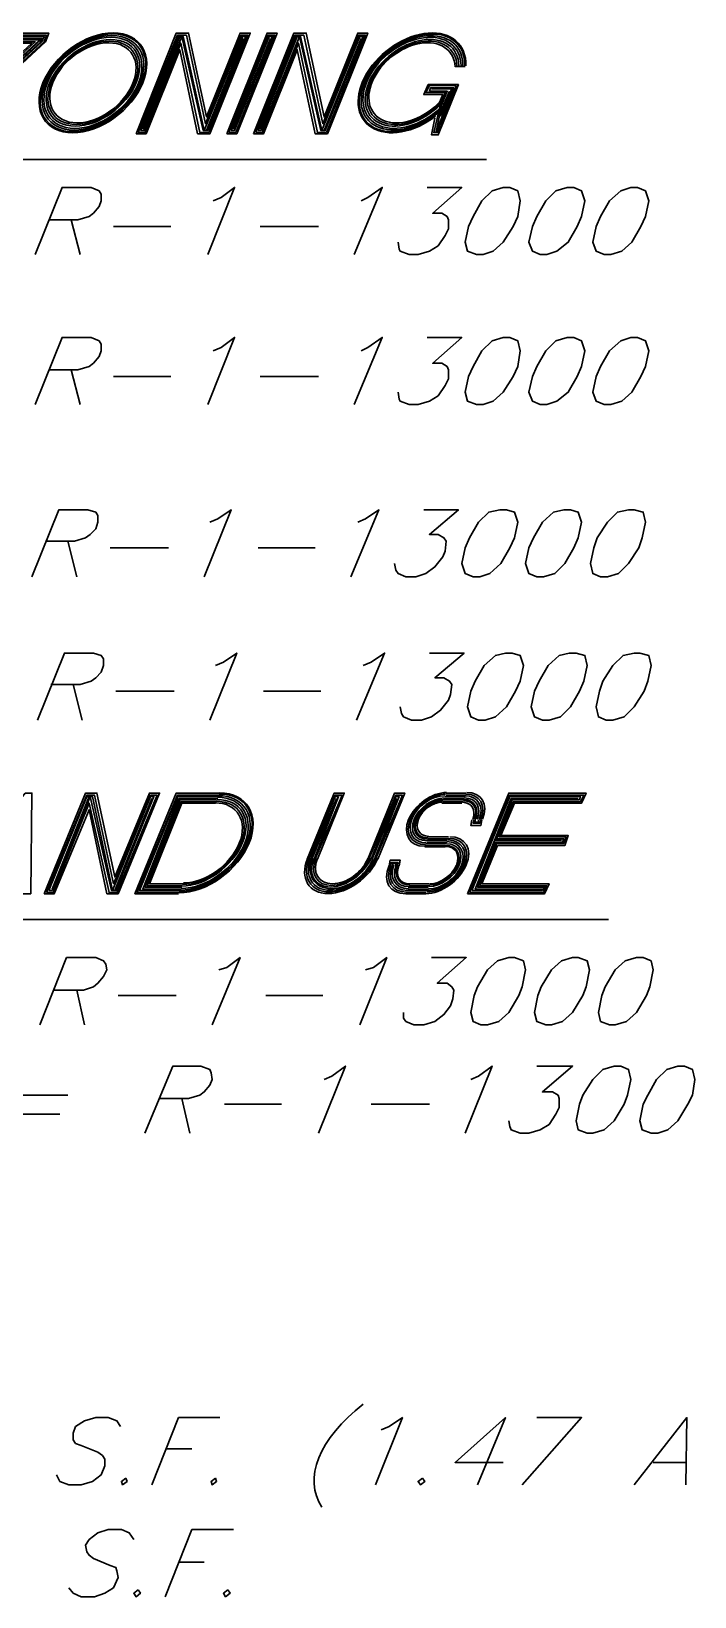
# Model space of a CAD drawing. Header units: feet. Extents: x 7 to 2308, y -319 to 1396.
# Drawn here: x 762 to 793.5, y 247.7 to 322.3 of the extents above; entities that cross this region are included whole.
import ezdxf

# ---------------------------------------------------------------- set-up
doc = ezdxf.new("R2010")
doc.units = ezdxf.units.FT
doc.header["$MEASUREMENT"] = 0
doc.layers.add('PDF_TBLKTXT', color=7, linetype='Continuous')

msp = doc.modelspace()

# ---------------------------------------------------------------- linework, layer by layer
at = {"layer": 'PDF_TBLKTXT', "lineweight": 30}
for points in [[(757.563, 317.38), (757.723, 317.753), (761.988, 321.698), (759.322, 321.698), (759.536, 322.178), (762.788, 322.178), (762.628, 321.751), (758.416, 317.859), (761.028, 317.859), (760.868, 317.38)], [(766.946, 317.38), (768.865, 322.178), (769.451, 322.178), (770.304, 318.179), (771.904, 322.178), (772.384, 322.178), (770.464, 317.38), (769.878, 317.38), (769.025, 321.378), (767.426, 317.38)], [(771.264, 317.38), (773.183, 322.178), (773.663, 322.178), (771.744, 317.38)], [(772.543, 317.38), (774.463, 322.178), (775.049, 322.178), (775.902, 318.179), (777.501, 322.178), (777.981, 322.178), (776.062, 317.38), (775.476, 317.38), (774.623, 321.378), (773.023, 317.38)], [(757.67, 317.433), (757.83, 317.753), (762.148, 321.751), (759.429, 321.751), (759.589, 322.071), (762.681, 322.071), (762.574, 321.751), (758.203, 317.753), (760.922, 317.753), (760.815, 317.433)], [(757.83, 317.54), (757.883, 317.753), (762.361, 321.858), (759.536, 321.858), (759.589, 322.018), (762.574, 322.018), (762.468, 321.751), (758.043, 317.7), (760.815, 317.7), (760.762, 317.54)], [(767.053, 317.433), (768.918, 322.071), (769.345, 322.071), (770.251, 317.859), (771.957, 322.071), (772.277, 322.071), (770.411, 317.433), (769.985, 317.433), (769.078, 321.698), (767.372, 317.433)], [(767.159, 317.54), (768.972, 322.018), (769.185, 322.018), (770.198, 317.54), (772.01, 322.018), (772.17, 322.018), (770.358, 317.54), (770.145, 317.54), (769.132, 322.018), (767.319, 317.54)], [(771.371, 317.433), (773.237, 322.071), (773.556, 322.071), (771.691, 317.433)], [(771.477, 317.54), (773.29, 322.018), (773.45, 322.018), (771.637, 317.54)], [(772.65, 317.433), (774.516, 322.071), (774.942, 322.071), (775.849, 317.859), (777.555, 322.071), (777.875, 322.071), (776.009, 317.433), (775.582, 317.433), (774.676, 321.698), (772.97, 317.433)], [(772.757, 317.54), (774.569, 322.018), (774.783, 322.018), (775.795, 317.54), (777.608, 322.018), (777.768, 322.018), (775.955, 317.54), (775.742, 317.54), (774.729, 322.018), (772.917, 317.54)], [(782.193, 319.672), (780.913, 319.672), (780.753, 319.352), (781.66, 319.352), (781.446, 318.766), (781.126, 317.433), (781.286, 317.433)], [(782.086, 319.565), (780.967, 319.565), (780.913, 319.405), (781.766, 319.405), (781.5, 318.766), (781.233, 317.486)], [(784.432, 314.821), (783.899, 314.661), (783.419, 314.181), (782.992, 313.435), (782.779, 312.955), (782.619, 312.209), (782.726, 311.782), (783.152, 311.622), (783.472, 311.622), (783.952, 311.782), (784.432, 312.209), (784.912, 312.955), (785.125, 313.435), (785.231, 314.181), (785.125, 314.661), (784.752, 314.821)], [(787.47, 314.821), (786.937, 314.661), (786.458, 314.181), (786.031, 313.435), (785.818, 312.955), (785.658, 312.209), (785.818, 311.782), (786.191, 311.622), (786.511, 311.622), (786.991, 311.782), (787.524, 312.209), (787.95, 312.955), (788.163, 313.435), (788.323, 314.181), (788.163, 314.661), (787.79, 314.821)], [(790.509, 314.821), (790.029, 314.661), (789.496, 314.181), (789.07, 313.435), (788.857, 312.955), (788.697, 312.209), (788.857, 311.782), (789.23, 311.622), (789.55, 311.622), (790.083, 311.782), (790.562, 312.209), (790.989, 312.955), (791.202, 313.435), (791.362, 314.181), (791.202, 314.661), (790.829, 314.821)], [(784.432, 307.677), (783.899, 307.517), (783.419, 307.037), (782.992, 306.291), (782.779, 305.811), (782.619, 305.065), (782.726, 304.638), (783.152, 304.479), (783.472, 304.479), (783.952, 304.638), (784.432, 305.065), (784.912, 305.811), (785.125, 306.291), (785.231, 307.037), (785.125, 307.517), (784.752, 307.677)], [(787.47, 307.677), (786.937, 307.517), (786.458, 307.037), (786.031, 306.291), (785.818, 305.811), (785.658, 305.065), (785.818, 304.638), (786.191, 304.479), (786.511, 304.479), (786.991, 304.638), (787.524, 305.065), (787.95, 305.811), (788.163, 306.291), (788.323, 307.037), (788.163, 307.517), (787.79, 307.677)], [(790.509, 307.677), (790.029, 307.517), (789.496, 307.037), (789.07, 306.291), (788.857, 305.811), (788.697, 305.065), (788.857, 304.638), (789.23, 304.479), (789.55, 304.479), (790.083, 304.638), (790.562, 305.065), (790.989, 305.811), (791.202, 306.291), (791.362, 307.037), (791.202, 307.517), (790.829, 307.677)], [(784.272, 299.467), (783.739, 299.361), (783.259, 298.881), (782.832, 298.135), (782.619, 297.655), (782.459, 296.908), (782.619, 296.429), (782.992, 296.269), (783.312, 296.269), (783.792, 296.429), (784.325, 296.908), (784.752, 297.655), (784.965, 298.135), (785.125, 298.881), (784.965, 299.361), (784.592, 299.467)], [(787.311, 299.467), (786.831, 299.361), (786.298, 298.881), (785.871, 298.135), (785.658, 297.655), (785.498, 296.908), (785.658, 296.429), (786.031, 296.269), (786.351, 296.269), (786.884, 296.429), (787.364, 296.908), (787.79, 297.655), (788.004, 298.135), (788.163, 298.881), (788.004, 299.361), (787.63, 299.467)], [(790.403, 299.467), (789.869, 299.361), (789.39, 298.881), (788.91, 298.135), (788.75, 297.655), (788.59, 296.908), (788.697, 296.429), (789.07, 296.269), (789.39, 296.269), (789.923, 296.429), (790.403, 296.908), (790.882, 297.655), (791.042, 298.135), (791.202, 298.881), (791.096, 299.361), (790.669, 299.467)], [(784.538, 292.644), (784.059, 292.537), (783.525, 292.057), (783.099, 291.311), (782.886, 290.831), (782.726, 290.085), (782.886, 289.605), (783.259, 289.445), (783.579, 289.445), (784.059, 289.605), (784.592, 290.085), (785.018, 290.831), (785.231, 291.311), (785.391, 292.057), (785.231, 292.537), (784.858, 292.644)], [(787.577, 292.644), (787.097, 292.537), (786.564, 292.057), (786.138, 291.311), (785.924, 290.831), (785.764, 290.085), (785.924, 289.605), (786.298, 289.445), (786.617, 289.445), (787.151, 289.605), (787.63, 290.085), (788.057, 290.831), (788.27, 291.311), (788.43, 292.057), (788.323, 292.537), (787.897, 292.644)], [(790.669, 292.644), (790.136, 292.537), (789.656, 292.057), (789.176, 291.311), (789.016, 290.831), (788.857, 290.085), (788.963, 289.605), (789.336, 289.445), (789.656, 289.445), (790.189, 289.605), (790.669, 290.085), (791.149, 290.831), (791.309, 291.311), (791.469, 292.057), (791.362, 292.537), (790.936, 292.644)], [(757.776, 281.182), (761.668, 285.98), (761.988, 285.98), (761.935, 281.182), (761.455, 281.182), (761.455, 282.355), (759.216, 282.355), (758.256, 281.182)], [(762.574, 281.182), (764.547, 285.98), (765.08, 285.98), (765.933, 281.981), (767.586, 285.98), (768.065, 285.98), (766.093, 281.182), (765.56, 281.182), (764.707, 285.18), (763.054, 281.182)], [(762.681, 281.235), (764.6, 285.873), (764.973, 285.873), (765.88, 281.662), (767.639, 285.873), (767.959, 285.873), (766.04, 281.235), (765.666, 281.235), (764.707, 285.5), (763.001, 281.235)], [(762.788, 281.342), (764.6, 285.82), (764.867, 285.82), (765.826, 281.342), (767.639, 285.82), (767.799, 285.82), (765.986, 281.342), (765.773, 281.342), (764.76, 285.82), (762.948, 281.342)], [(782.726, 281.182), (784.698, 285.98), (788.377, 285.98), (788.163, 285.5), (784.965, 285.5), (784.325, 283.954), (787.524, 283.954), (787.364, 283.474), (784.165, 283.474), (783.419, 281.662), (786.617, 281.662), (786.404, 281.182)], [(782.832, 281.235), (784.752, 285.873), (788.27, 285.873), (788.11, 285.553), (784.912, 285.553), (784.218, 283.901), (787.417, 283.901), (787.311, 283.581), (784.112, 283.581), (783.312, 281.555), (786.511, 281.555), (786.351, 281.235)], [(782.939, 281.342), (784.752, 285.82), (788.11, 285.82), (788.057, 285.66), (784.858, 285.66), (784.112, 283.794), (787.311, 283.794), (787.257, 283.634), (784.059, 283.634), (783.206, 281.502), (786.404, 281.502), (786.298, 281.342)], [(784.698, 278.143), (784.165, 277.983), (783.685, 277.557), (783.206, 276.757), (783.046, 276.331), (782.886, 275.531), (782.992, 275.104), (783.366, 274.944), (783.685, 274.944), (784.218, 275.104), (784.698, 275.531), (785.178, 276.331), (785.338, 276.757), (785.498, 277.557), (785.391, 277.983), (784.965, 278.143)], [(787.737, 278.143), (787.204, 277.983), (786.724, 277.557), (786.244, 276.757), (786.084, 276.331), (785.924, 275.531), (786.031, 275.104), (786.458, 274.944), (786.724, 274.944), (787.257, 275.104), (787.737, 275.531), (788.217, 276.331), (788.377, 276.757), (788.537, 277.557), (788.43, 277.983), (788.004, 278.143)], [(790.776, 278.143), (790.243, 277.983), (789.763, 277.557), (789.283, 276.757), (789.123, 276.331), (788.963, 275.531), (789.07, 275.104), (789.496, 274.944), (789.763, 274.944), (790.296, 275.104), (790.776, 275.531), (791.255, 276.331), (791.415, 276.757), (791.575, 277.557), (791.469, 277.983), (791.096, 278.143)], [(789.709, 272.972), (789.176, 272.812), (788.697, 272.332), (788.217, 271.586), (788.057, 271.159), (787.897, 270.36), (788.004, 269.933), (788.43, 269.773), (788.697, 269.773), (789.23, 269.933), (789.709, 270.36), (790.189, 271.159), (790.349, 271.586), (790.509, 272.332), (790.403, 272.812), (790.029, 272.972)], [(792.748, 272.972), (792.215, 272.812), (791.735, 272.332), (791.309, 271.586), (791.096, 271.159), (790.936, 270.36), (791.042, 269.933), (791.469, 269.773), (791.789, 269.773), (792.268, 269.933), (792.748, 270.36), (793.228, 271.159), (793.441, 271.586), (793.548, 272.332), (793.441, 272.812), (793.068, 272.972)], [(766.466, 253.354), (766.253, 253.194), (766.306, 253.034), (766.519, 253.194)], [(770.731, 253.354), (770.518, 253.194), (770.571, 253.034), (770.784, 253.194)], [(780.593, 253.354), (780.38, 253.194), (780.487, 253.034), (780.7, 253.194)], [(767.053, 248.023), (766.839, 247.863), (766.946, 247.703), (767.159, 247.863)], [(771.317, 248.023), (771.104, 247.863), (771.211, 247.703), (771.424, 247.863)]]:
    msp.add_lwpolyline(points, close=True, dxfattribs=at)
for points in [[(759.642, 321.911), (762.468, 321.911), (762.414, 321.858), (757.99, 317.753), (757.936, 317.593), (760.709, 317.593)], [(762.414, 321.858), (762.414, 321.751), (757.936, 317.7)], [(767.266, 317.593), (769.025, 322.018)], [(772.064, 321.911), (770.304, 317.54)], [(771.584, 317.593), (773.343, 321.911)], [(772.863, 317.593), (774.623, 322.018)], [(777.661, 321.911), (775.902, 317.54)], [(782.139, 320.578), (782.619, 320.578)], [(781.18, 318.126), (781.02, 317.326), (781.34, 317.326), (782.299, 319.725), (780.86, 319.725), (780.647, 319.246), (781.553, 319.246), (781.393, 318.872)], [(781.873, 319.405), (781.606, 318.766), (781.446, 318.233), (781.979, 319.512), (781.02, 319.512)], [(783.632, 316.154), (709.371, 316.154)], [(762.148, 311.622), (763.427, 314.821), (764.813, 314.821), (765.187, 314.661), (765.293, 314.501), (765.293, 314.181), (765.187, 313.914), (764.92, 313.595), (764.707, 313.435), (764.174, 313.275), (762.788, 313.275)], [(770.624, 314.181), (770.997, 314.341), (771.637, 314.821), (770.358, 311.622)], [(777.661, 314.181), (777.981, 314.341), (778.674, 314.821), (777.341, 311.622)], [(780.807, 314.821), (782.459, 314.821), (781.073, 313.595), (781.5, 313.595), (781.766, 313.435), (781.82, 313.275), (781.82, 312.848), (781.66, 312.528), (781.34, 312.049), (780.913, 311.782), (780.38, 311.622), (779.954, 311.622), (779.527, 311.782), (779.474, 311.889), (779.421, 312.209)], [(763.854, 313.275), (764.28, 311.622)], [(765.88, 312.955), (768.599, 312.955)], [(772.863, 312.955), (775.635, 312.955)], [(762.148, 304.479), (763.427, 307.677), (764.813, 307.677), (765.187, 307.517), (765.293, 307.357), (765.293, 307.037), (765.187, 306.771), (764.92, 306.451), (764.707, 306.291), (764.174, 306.131), (762.788, 306.131)], [(770.624, 307.037), (770.997, 307.197), (771.637, 307.677), (770.358, 304.479)], [(777.661, 307.037), (777.981, 307.197), (778.674, 307.677), (777.341, 304.479)], [(780.807, 307.677), (782.459, 307.677), (781.073, 306.451), (781.5, 306.451), (781.766, 306.291), (781.82, 306.131), (781.82, 305.705), (781.66, 305.385), (781.34, 304.905), (780.913, 304.638), (780.38, 304.479), (779.954, 304.479), (779.527, 304.638), (779.474, 304.745), (779.421, 305.065)], [(763.854, 306.131), (764.28, 304.479)], [(765.88, 305.811), (768.599, 305.811)], [(772.863, 305.811), (775.635, 305.811)], [(761.988, 296.269), (763.267, 299.467), (764.654, 299.467), (765.027, 299.361), (765.133, 299.201), (765.133, 298.881), (765.027, 298.561), (764.76, 298.294), (764.547, 298.135), (764.014, 297.975), (762.628, 297.975)], [(770.464, 298.881), (770.838, 299.041), (771.477, 299.467), (770.198, 296.269)], [(777.501, 298.881), (777.875, 299.041), (778.514, 299.467), (777.182, 296.269)], [(780.647, 299.467), (782.299, 299.467), (780.913, 298.294), (781.34, 298.294), (781.606, 298.135), (781.713, 297.975), (781.66, 297.495), (781.553, 297.228), (781.18, 296.748), (780.753, 296.429), (780.274, 296.269), (779.794, 296.269), (779.421, 296.429), (779.314, 296.589), (779.261, 296.908)], [(763.694, 297.975), (764.12, 296.269)], [(765.72, 297.655), (768.492, 297.655)], [(772.757, 297.655), (775.476, 297.655)], [(762.255, 289.445), (763.534, 292.644), (764.92, 292.644), (765.293, 292.537), (765.4, 292.377), (765.4, 292.057), (765.293, 291.737), (765.027, 291.471), (764.813, 291.311), (764.28, 291.151), (762.894, 291.151)], [(770.731, 292.057), (771.104, 292.217), (771.744, 292.644), (770.464, 289.445)], [(777.768, 292.057), (778.141, 292.217), (778.781, 292.644), (777.448, 289.445)], [(780.913, 292.644), (782.566, 292.644), (781.18, 291.471), (781.606, 291.471), (781.873, 291.311), (781.979, 291.151), (781.926, 290.671), (781.82, 290.405), (781.446, 289.925), (781.02, 289.605), (780.54, 289.445), (780.06, 289.445), (779.687, 289.605), (779.58, 289.765), (779.527, 290.085)], [(763.96, 291.151), (764.387, 289.445)], [(765.986, 290.831), (768.758, 290.831)], [(773.023, 290.831), (775.742, 290.831)], [(762.948, 281.395), (764.707, 285.82)], [(767.692, 285.713), (765.933, 281.342)], [(768.972, 281.182), (766.893, 281.182), (768.865, 285.98), (770.944, 285.98)], [(769.025, 281.235), (766.999, 281.235), (768.918, 285.873), (770.891, 285.873)], [(769.025, 281.342), (767.106, 281.342), (768.918, 285.82), (770.838, 285.82)], [(769.078, 281.395), (767.266, 281.395), (768.972, 285.713), (770.838, 285.713)], [(769.132, 281.502), (767.372, 281.502), (769.025, 285.66), (770.784, 285.66)], [(769.132, 281.555), (767.479, 281.555), (769.078, 285.553), (770.784, 285.553)], [(775.582, 282.834), (776.862, 285.98), (776.382, 285.98), (775.102, 282.834)], [(775.476, 282.834), (776.755, 285.873), (776.435, 285.873), (775.156, 282.834)], [(775.422, 282.834), (776.595, 285.82), (776.435, 285.82), (775.262, 282.834)], [(776.488, 285.713), (775.316, 282.834)], [(778.461, 282.834), (779.74, 285.98), (779.261, 285.98), (777.981, 282.834)], [(778.354, 282.834), (779.634, 285.873), (779.314, 285.873), (778.034, 282.834)], [(778.301, 282.834), (779.474, 285.82), (779.314, 285.82), (778.141, 282.834)], [(778.194, 282.834), (779.367, 285.713)], [(781.553, 285.553), (782.513, 285.553)], [(781.606, 285.713), (782.566, 285.713)], [(781.606, 285.66), (782.566, 285.66)], [(782.619, 285.82), (781.66, 285.82)], [(782.672, 285.98), (781.713, 285.98)], [(782.672, 285.873), (781.713, 285.873)], [(786.298, 281.395), (783.099, 281.395), (784.805, 285.713), (788.004, 285.713)], [(769.185, 281.662), (767.586, 281.662), (769.132, 285.5), (770.731, 285.5)], [(781.5, 285.5), (782.459, 285.5)], [(782.939, 284.7), (782.886, 284.434), (783.366, 284.434), (783.419, 284.7)], [(783.046, 284.7), (782.992, 284.54), (783.312, 284.54), (783.366, 284.7)], [(783.099, 284.7), (783.099, 284.594), (783.259, 284.594), (783.259, 284.7)], [(780.7, 283.474), (781.66, 283.474)], [(780.7, 283.421), (781.66, 283.421)], [(780.753, 283.581), (781.713, 283.581)], [(781.766, 283.741), (780.807, 283.741)], [(781.766, 283.634), (780.807, 283.634)], [(781.82, 283.901), (780.86, 283.901)], [(781.82, 283.794), (780.86, 283.794)], [(787.204, 283.741), (784.005, 283.741)], [(779.474, 282.515), (779.527, 282.781), (779.047, 282.781), (778.994, 282.515)], [(779.367, 282.515), (779.421, 282.675), (779.101, 282.675), (779.047, 282.515)], [(779.314, 282.515), (779.314, 282.621), (779.154, 282.621), (779.154, 282.515)], [(779.794, 281.235), (780.753, 281.235)], [(779.794, 281.182), (780.753, 281.182)], [(779.847, 281.342), (780.807, 281.342)], [(780.86, 281.502), (779.9, 281.502)], [(779.9, 281.395), (780.86, 281.395)], [(780.913, 281.662), (779.954, 281.662)], [(780.913, 281.555), (779.954, 281.555)], [(789.443, 279.956), (710.277, 279.956)], [(762.361, 274.944), (763.641, 278.143), (765.027, 278.143), (765.4, 277.983), (765.506, 277.823), (765.56, 277.557), (765.4, 277.237), (765.133, 276.917), (764.92, 276.757), (764.44, 276.597), (763.054, 276.597)], [(770.891, 277.557), (771.264, 277.663), (771.904, 278.143), (770.571, 274.944)], [(777.875, 277.557), (778.248, 277.663), (778.887, 278.143), (777.608, 274.944)], [(781.02, 278.143), (782.672, 278.143), (781.286, 276.917), (781.766, 276.917), (781.979, 276.757), (782.086, 276.597), (782.033, 276.171), (781.926, 275.851), (781.606, 275.424), (781.18, 275.104), (780.647, 274.944), (780.167, 274.944), (779.794, 275.104), (779.687, 275.264), (779.687, 275.531)], [(764.12, 276.597), (764.494, 274.944)], [(766.093, 276.331), (768.865, 276.331)], [(773.13, 276.331), (775.849, 276.331)], [(767.372, 269.773), (768.705, 272.972), (770.038, 272.972), (770.464, 272.812), (770.518, 272.652), (770.571, 272.332), (770.464, 272.066), (770.198, 271.746), (769.985, 271.586), (769.451, 271.426), (768.065, 271.426)], [(775.902, 272.332), (776.275, 272.492), (776.915, 272.972), (775.635, 269.773)], [(782.886, 272.332), (783.259, 272.492), (783.899, 272.972), (782.619, 269.773)], [(786.031, 272.972), (787.737, 272.972), (786.298, 271.746), (786.777, 271.746), (787.044, 271.586), (787.097, 271.426), (787.097, 271), (786.937, 270.68), (786.617, 270.2), (786.191, 269.933), (785.658, 269.773), (785.231, 269.773), (784.805, 269.933), (784.752, 270.093), (784.698, 270.36)], [(760.975, 271.586), (763.694, 271.586)], [(769.132, 271.426), (769.505, 269.773)], [(760.602, 270.68), (763.321, 270.68)], [(771.157, 271.159), (773.876, 271.159)], [(778.141, 271.159), (780.913, 271.159)], [(766.2, 255.806), (766.04, 256.073), (765.613, 256.232), (765.027, 256.232), (764.494, 256.073), (764.067, 255.806), (763.96, 255.486), (763.96, 255.166), (764.067, 255.006), (764.334, 254.9), (765.133, 254.58), (765.347, 254.42), (765.453, 254.26), (765.453, 253.94), (765.293, 253.514), (764.867, 253.194), (764.334, 253.034), (763.747, 253.034), (763.321, 253.194), (763.161, 253.514)], [(767.692, 253.034), (768.972, 256.232), (770.944, 256.232)], [(778.621, 255.646), (778.994, 255.806), (779.634, 256.232), (778.354, 253.034)], [(783.206, 253.034), (784.538, 256.232), (782.139, 254.1), (784.432, 254.1)], [(785.338, 253.034), (788.163, 256.232), (786.031, 256.232)], [(790.669, 253.034), (793.175, 256.232), (793.121, 253.034)], [(768.385, 254.74), (769.611, 254.74)], [(791.575, 254.1), (793.121, 254.1)], [(766.839, 250.422), (766.626, 250.741), (766.253, 250.901), (765.613, 250.901), (765.133, 250.741), (764.707, 250.422), (764.547, 250.155), (764.6, 249.835), (764.707, 249.675), (764.92, 249.515), (765.72, 249.195), (765.986, 249.089), (766.04, 248.929), (766.093, 248.609), (765.88, 248.129), (765.453, 247.863), (764.973, 247.703), (764.334, 247.703), (763.96, 247.863), (763.747, 248.129)], [(768.332, 247.703), (769.611, 250.901), (771.584, 250.901)], [(768.972, 249.355), (770.198, 249.355)]]:
    msp.add_lwpolyline(points, dxfattribs=at)
msp.add_ellipse((782.752, 254.978), major_axis=(7.212, 2.5), ratio=0.530822, start_param=2.136009, end_param=3.281751, dxfattribs=at)
for points in [[(765.854, 322.183), (764.541, 322.183), (763.046, 321.119), (762.516, 319.806)], [(765.843, 322.131), (764.559, 322.125), (763.093, 321.08), (762.568, 319.795)], [(767.219, 319.815), (767.743, 321.099), (767.127, 322.136), (765.843, 322.131)], [(767.271, 319.805), (767.801, 321.118), (767.167, 322.182), (765.854, 322.183)], [(780.858, 322.176), (779.759, 322.092), (778.564, 321.308), (777.936, 320.26)], [(780.809, 322.119), (779.713, 322.013), (778.532, 321.207), (777.939, 320.159)], [(782.422, 320.607), (782.417, 321.532), (781.683, 322.088), (780.641, 321.954)], [(782.51, 320.61), (782.529, 321.569), (781.793, 322.157), (780.724, 322.037)], [(782.597, 320.61), (782.641, 321.604), (781.906, 322.225), (780.809, 322.119)], [(782.65, 320.618), (782.69, 321.622), (781.957, 322.259), (780.858, 322.176)], [(765.801, 322.052), (764.56, 322.053), (763.148, 321.047), (762.647, 319.806)], [(765.758, 321.974), (764.561, 321.98), (763.202, 321.015), (762.725, 319.817)], [(765.737, 321.869), (764.597, 321.864), (763.295, 320.936), (762.829, 319.796)], [(765.695, 321.791), (764.598, 321.792), (763.35, 320.903), (762.908, 319.807)], [(765.652, 321.713), (764.599, 321.719), (763.405, 320.871), (762.986, 319.818)], [(766.801, 319.793), (767.22, 320.846), (766.705, 321.706), (765.652, 321.713)], [(766.879, 319.804), (767.322, 320.9), (766.791, 321.79), (765.695, 321.791)], [(766.957, 319.815), (767.423, 320.955), (766.877, 321.875), (765.737, 321.869)], [(767.062, 319.794), (767.54, 320.991), (766.956, 321.967), (765.758, 321.974)], [(767.14, 319.804), (767.641, 321.045), (767.042, 322.052), (765.801, 322.052)], [(780.724, 322.037), (779.654, 321.916), (778.523, 321.119), (777.978, 320.099)], [(780.641, 321.954), (779.6, 321.821), (778.519, 321.033), (778.021, 320.044)], [(780.578, 321.839), (779.573, 321.678), (778.542, 320.892), (778.087, 319.94)], [(780.503, 321.756), (779.529, 321.585), (778.55, 320.814), (778.138, 319.893)], [(780.468, 321.68), (779.528, 321.516), (778.591, 320.771), (778.207, 319.884)], [(782.138, 320.57), (782.099, 321.384), (781.407, 321.844), (780.468, 321.68)], [(782.227, 320.612), (782.191, 321.454), (781.478, 321.928), (780.503, 321.756)], [(782.317, 320.62), (782.303, 321.497), (781.584, 322.001), (780.578, 321.839)], [(777.936, 320.26), (777.309, 319.211), (777.403, 318.155), (778.167, 317.678)], [(777.939, 320.159), (777.345, 319.112), (777.489, 318.087), (778.289, 317.669)], [(777.978, 320.099), (777.432, 319.08), (777.611, 318.1), (778.412, 317.719)], [(778.021, 320.044), (777.522, 319.054), (777.733, 318.117), (778.533, 317.772)], [(778.087, 319.94), (777.631, 318.988), (777.869, 318.117), (778.662, 317.834)], [(778.138, 319.893), (777.727, 318.973), (777.991, 318.145), (778.777, 317.895)], [(778.207, 319.884), (777.823, 318.997), (778.094, 318.202), (778.861, 317.966)], [(762.516, 319.806), (761.986, 318.493), (762.62, 317.428), (763.933, 317.428)], [(762.568, 319.795), (762.044, 318.511), (762.659, 317.475), (763.944, 317.48)], [(762.647, 319.806), (762.145, 318.565), (762.745, 317.559), (763.986, 317.558)], [(762.725, 319.817), (762.247, 318.619), (762.831, 317.643), (764.029, 317.637)], [(762.829, 319.796), (762.363, 318.656), (762.91, 317.736), (764.05, 317.741)], [(762.908, 319.807), (762.465, 318.71), (762.996, 317.82), (764.092, 317.82)], [(762.986, 319.818), (762.567, 318.764), (763.081, 317.905), (764.135, 317.898)], [(763.933, 317.428), (765.246, 317.427), (766.741, 318.491), (767.271, 319.805)], [(763.944, 317.48), (765.228, 317.485), (766.694, 318.531), (767.219, 319.815)], [(763.986, 317.558), (765.227, 317.558), (766.639, 318.563), (767.14, 319.804)], [(764.029, 317.637), (765.226, 317.63), (766.584, 318.596), (767.062, 319.794)], [(764.05, 317.741), (765.19, 317.746), (766.492, 318.675), (766.957, 319.815)], [(764.092, 317.82), (765.189, 317.819), (766.437, 318.707), (766.879, 319.804)], [(764.135, 317.898), (765.188, 317.891), (766.382, 318.74), (766.801, 319.793)], [(778.289, 317.669), (779.088, 317.25), (780.341, 317.543), (781.335, 318.382)], [(778.412, 317.719), (779.213, 317.337), (780.432, 317.653), (781.372, 318.484)], [(778.533, 317.772), (779.333, 317.426), (780.515, 317.761), (781.401, 318.583)], [(778.662, 317.834), (779.455, 317.551), (780.596, 317.93), (781.422, 318.75)], [(778.777, 317.895), (779.563, 317.644), (780.664, 318.036), (781.435, 318.841)], [(778.861, 317.966), (779.627, 317.731), (780.686, 318.118), (781.415, 318.899)], [(778.167, 317.678), (778.93, 317.201), (780.176, 317.42), (781.211, 318.214)], [(771.944, 283.606), (772.386, 284.703), (771.856, 285.592), (770.759, 285.593)], [(772.022, 283.617), (772.488, 284.757), (771.942, 285.677), (770.802, 285.671)], [(772.126, 283.596), (772.604, 284.793), (772.02, 285.769), (770.823, 285.776)], [(772.205, 283.606), (772.706, 284.847), (772.106, 285.854), (770.865, 285.854)], [(772.283, 283.617), (772.808, 284.902), (772.192, 285.938), (770.908, 285.933)], [(772.335, 283.607), (772.866, 284.92), (772.231, 285.985), (770.918, 285.985)], [(781.732, 286.007), (781.025, 286.003), (780.216, 285.426), (779.926, 284.719)], [(781.689, 285.929), (781.025, 285.93), (780.271, 285.394), (780.005, 284.73)], [(781.647, 285.85), (781.026, 285.858), (780.326, 285.361), (780.083, 284.741)], [(781.626, 285.746), (781.063, 285.742), (780.419, 285.282), (780.187, 284.72)], [(781.583, 285.668), (781.064, 285.669), (780.474, 285.25), (780.266, 284.73)], [(781.573, 285.615), (781.082, 285.611), (780.52, 285.211), (780.318, 284.72)], [(783.054, 284.734), (783.257, 285.225), (783.023, 285.619), (782.532, 285.615)], [(783.107, 284.723), (783.315, 285.243), (783.062, 285.666), (782.543, 285.668)], [(783.185, 284.734), (783.416, 285.297), (783.148, 285.75), (782.585, 285.746)], [(783.29, 284.713), (783.533, 285.334), (783.227, 285.843), (782.606, 285.85)], [(783.368, 284.724), (783.635, 285.388), (783.313, 285.927), (782.649, 285.929)], [(783.446, 284.735), (783.736, 285.442), (783.398, 286.012), (782.691, 286.007)], [(771.865, 283.595), (772.284, 284.649), (771.77, 285.508), (770.717, 285.515)], [(781.53, 285.537), (781.083, 285.539), (780.575, 285.178), (780.397, 284.731)], [(782.976, 284.723), (783.155, 285.171), (782.937, 285.535), (782.49, 285.537)], [(779.926, 284.719), (779.636, 284.012), (779.974, 283.442), (780.681, 283.447)], [(780.005, 284.73), (779.738, 284.066), (780.06, 283.527), (780.724, 283.525)], [(780.083, 284.741), (779.84, 284.12), (780.146, 283.611), (780.766, 283.604)], [(780.187, 284.72), (779.956, 284.157), (780.225, 283.704), (780.787, 283.708)], [(780.266, 284.73), (780.058, 284.211), (780.31, 283.788), (780.83, 283.786)], [(780.318, 284.72), (780.116, 284.229), (780.35, 283.835), (780.84, 283.839)], [(780.397, 284.731), (780.218, 284.283), (780.436, 283.919), (780.883, 283.917)], [(768.998, 281.23), (770.311, 281.229), (771.805, 282.294), (772.335, 283.607)], [(769.008, 281.282), (770.292, 281.288), (771.759, 282.333), (772.283, 283.617)], [(769.051, 281.361), (770.292, 281.36), (771.704, 282.366), (772.205, 283.606)], [(769.093, 281.439), (770.291, 281.432), (771.649, 282.398), (772.126, 283.596)], [(769.114, 281.543), (770.254, 281.549), (771.556, 282.477), (772.022, 283.617)], [(769.157, 281.622), (770.253, 281.621), (771.501, 282.509), (771.944, 283.606)], [(769.199, 281.7), (770.253, 281.693), (771.446, 282.542), (771.865, 283.595)], [(782.201, 282.548), (782.404, 283.039), (782.17, 283.433), (781.679, 283.43)], [(782.254, 282.538), (782.462, 283.057), (782.209, 283.48), (781.69, 283.482)], [(782.332, 282.549), (782.564, 283.111), (782.295, 283.564), (781.732, 283.56)], [(782.437, 282.527), (782.68, 283.148), (782.374, 283.657), (781.753, 283.665)], [(782.515, 282.538), (782.782, 283.202), (782.46, 283.741), (781.796, 283.743)], [(782.593, 282.549), (782.883, 283.256), (782.545, 283.826), (781.838, 283.821)], [(782.672, 282.56), (782.985, 283.31), (782.631, 283.91), (781.881, 283.9)], [(775.11, 282.853), (774.732, 281.929), (775.174, 281.184), (776.097, 281.189)], [(775.188, 282.863), (774.833, 281.983), (775.259, 281.269), (776.14, 281.267)], [(775.266, 282.874), (774.935, 282.037), (775.345, 281.353), (776.182, 281.346)], [(775.345, 282.885), (775.037, 282.091), (775.431, 281.437), (776.225, 281.424)], [(775.423, 282.842), (775.109, 282.092), (775.464, 281.492), (776.214, 281.503)], [(775.501, 282.853), (775.211, 282.146), (775.549, 281.577), (776.256, 281.581)], [(775.58, 282.864), (775.313, 282.2), (775.635, 281.661), (776.299, 281.659)], [(776.097, 281.189), (777.021, 281.194), (778.076, 281.946), (778.454, 282.87)], [(776.14, 281.267), (777.02, 281.266), (778.021, 281.979), (778.375, 282.859)], [(776.182, 281.346), (777.019, 281.339), (777.966, 282.011), (778.297, 282.848)], [(776.214, 281.503), (776.964, 281.513), (777.827, 282.129), (778.14, 282.88)], [(776.225, 281.424), (777.018, 281.411), (777.911, 282.044), (778.219, 282.837)], [(776.256, 281.581), (776.963, 281.585), (777.772, 282.162), (778.062, 282.869)], [(776.299, 281.659), (776.963, 281.658), (777.717, 282.194), (777.983, 282.858)], [(778.995, 282.523), (778.681, 281.772), (779.035, 281.172), (779.786, 281.183)], [(779.073, 282.533), (778.783, 281.826), (779.121, 281.257), (779.828, 281.261)], [(779.152, 282.544), (778.885, 281.88), (779.207, 281.341), (779.871, 281.339)], [(779.23, 282.555), (778.987, 281.935), (779.293, 281.425), (779.913, 281.418)], [(779.335, 282.534), (779.103, 281.971), (779.372, 281.518), (779.934, 281.522)], [(779.413, 282.545), (779.205, 282.025), (779.457, 281.603), (779.977, 281.601)], [(779.465, 282.534), (779.263, 282.044), (779.497, 281.649), (779.987, 281.653)], [(780.745, 281.183), (781.496, 281.193), (782.358, 281.81), (782.672, 282.56)], [(780.788, 281.261), (781.495, 281.265), (782.303, 281.842), (782.593, 282.549)], [(780.83, 281.339), (781.494, 281.338), (782.248, 281.874), (782.515, 282.538)], [(780.873, 281.418), (781.493, 281.41), (782.193, 281.907), (782.437, 282.527)], [(780.894, 281.522), (781.457, 281.526), (782.101, 281.986), (782.332, 282.549)], [(780.936, 281.601), (781.456, 281.599), (782.046, 282.018), (782.254, 282.538)], [(780.947, 281.653), (781.438, 281.657), (781.999, 282.058), (782.201, 282.548)]]:
    msp.add_open_spline(points, degree=3, dxfattribs=at)

doc.saveas('drawing.dxf')
